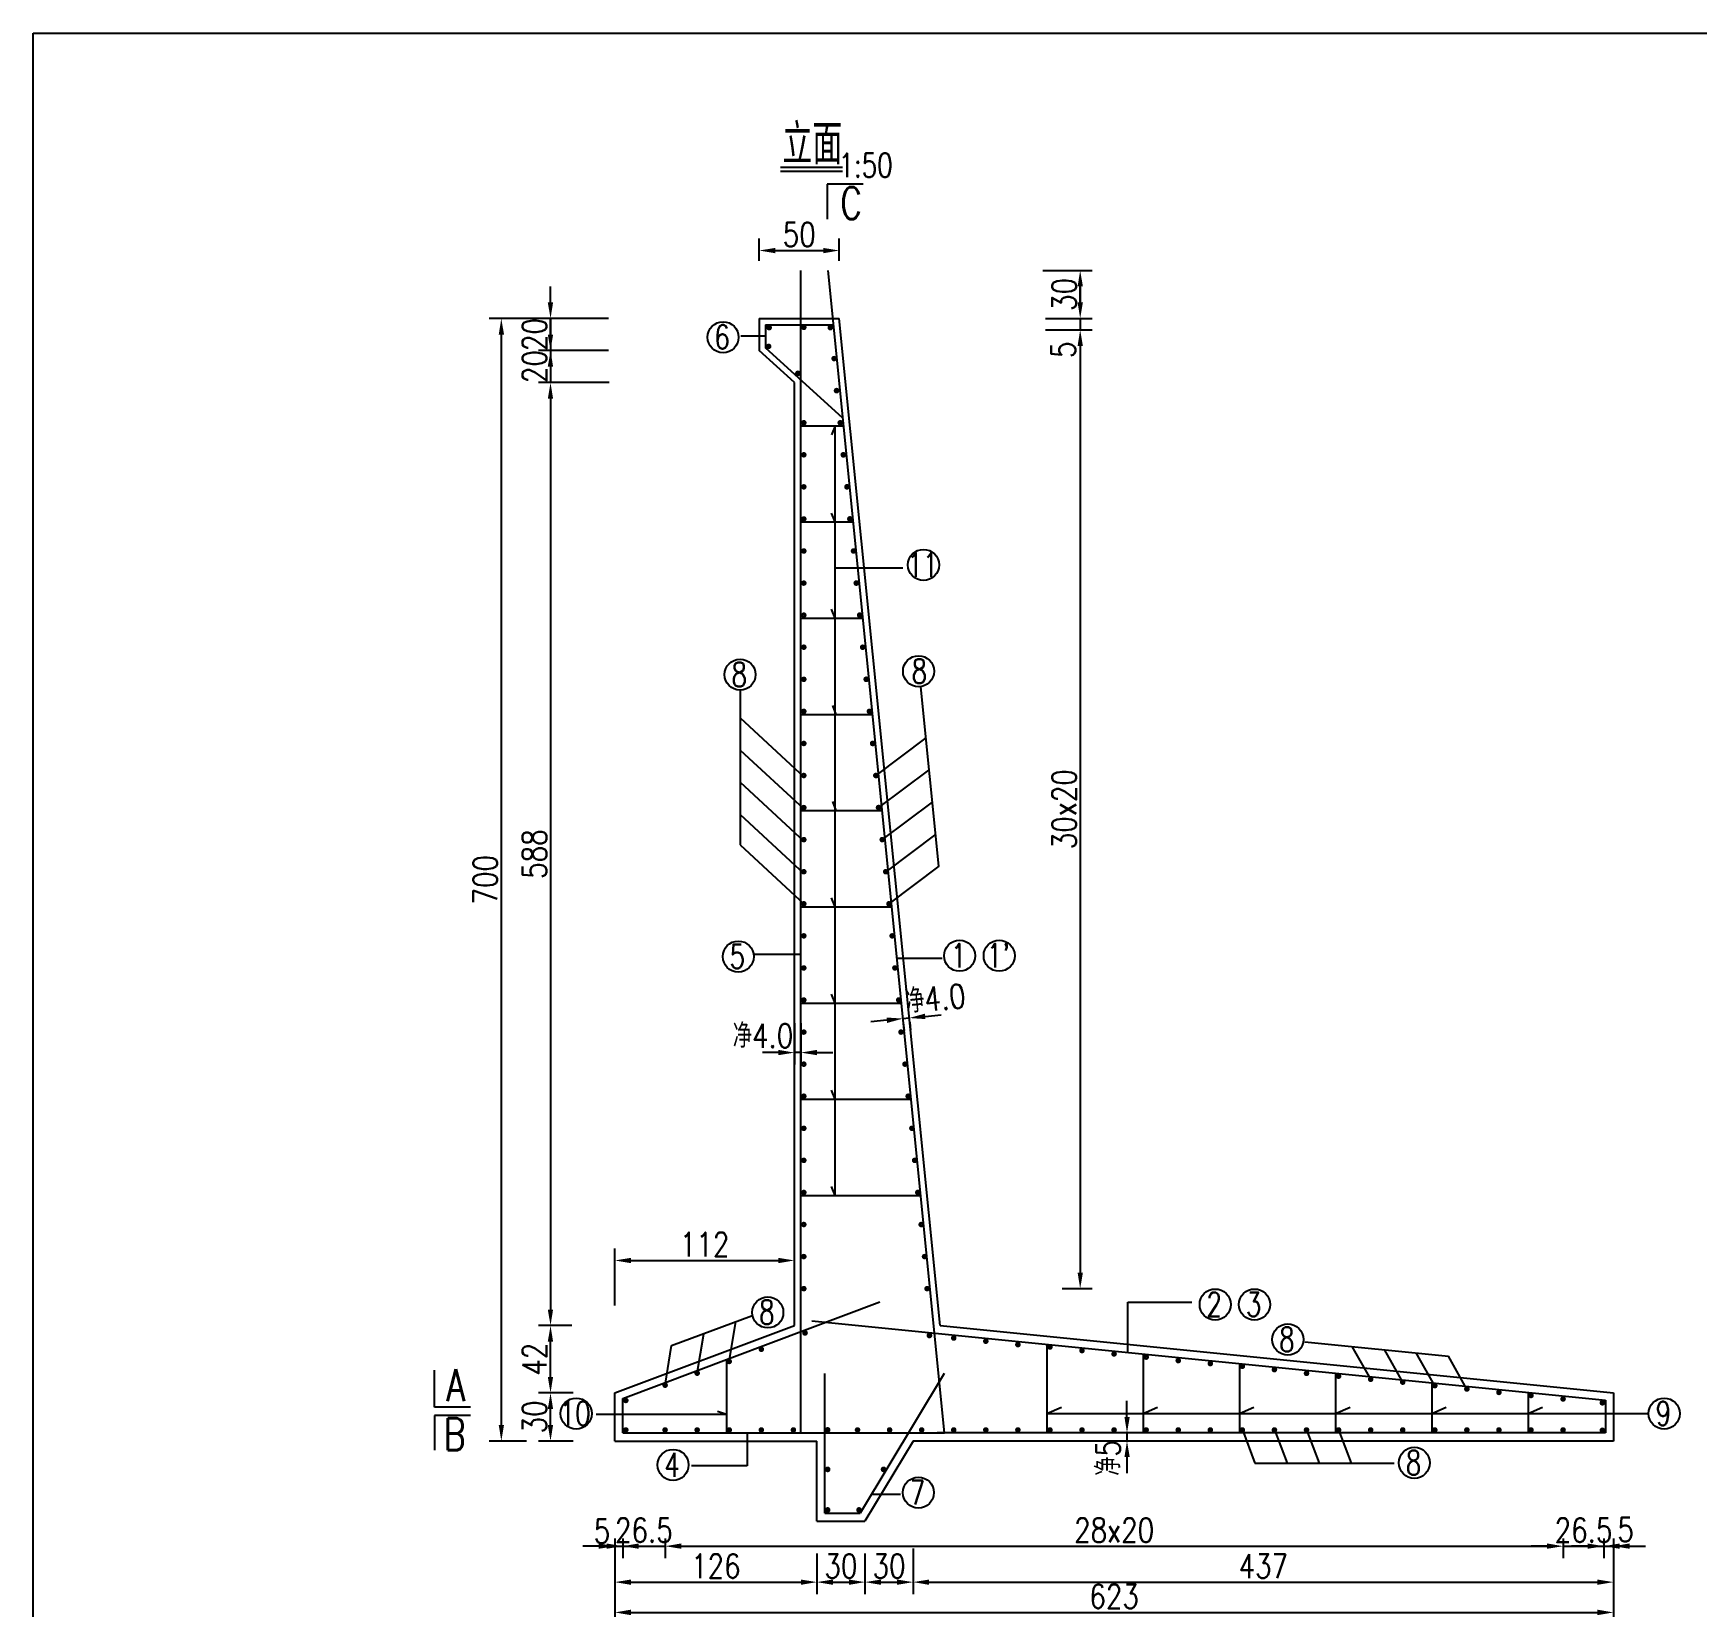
# Model space of a CAD drawing. Header units: millimetres. Extents: x 2923 to 12523, y -1268 to 4624.
# Drawn here: x 2923 to 3961, y 493 to 1475 of the extents above; entities that cross this region are included whole.
import ezdxf
from ezdxf.enums import TextEntityAlignment as Align

# ---------------------------------------------------------------- set-up
doc = ezdxf.new("R2010")
doc.units = ezdxf.units.MM
for name, color, linetype in [('lk', 7, 'Continuous'), ('文字', 7, 'Continuous'), ('标注', 4, 'Continuous'), ('钢筋', 6, 'Continuous')]:
    doc.layers.add(name, color=color, linetype=linetype)
doc.styles.add('XGhz', font='simplex1.shx', dxfattribs={"width": 0.8, "bigfont": 'hztxt.shx'})
doc.styles.add('XGsz', font='simplex1.shx', dxfattribs={"width": 0.8, "bigfont": 'hztxt.shx'})
doc.styles.add('数字', font='simplex1.shx', dxfattribs={"width": 0.8, "bigfont": 'hztxt.shx'})
doc.styles.add('汉字', font='simplex1.shx', dxfattribs={"width": 0.8, "bigfont": 'hztxt.shx'})
doc.dimstyles.new('STANDARD50', dxfattribs={"dimscale": 5, "dimtxt": 3, "dimasz": 2, "dimexe": 1.5, "dimexo": 2.5, "dimgap": 0.5, "dimtad": 1, "dimdec": 0, "dimrnd": 0.1, "dimzin": 0, "dimdsep": 46, "dimtxsty": 'XGsz', "dimcen": 0.09, "dimdle": 1, "dimclrd": 256, "dimclre": 256, "dimclrt": 256, "dimadec": 0, "dimazin": 0, "dimtfac": 1, "dimtdec": 0, "dimtix": 1, "dimtmove": 2, "dimatfit": 3, "dimfxl": 0, "dimtolj": 1, "dimtzin": 0, "dimlwd": -1, "dimlwe": -1, "dimarcsym": 0})

# ---------------------------------------------------------------- blocks, each defined once
blk = doc.blocks.new('*D26')
at = {"layer": 'DEFPOINTS', "color": 0}
for p in [(3285.9, 537.8), (3411.9, 537.8), (3411.9, 508.7)]:
    blk.add_point(p, dxfattribs=at)
at = {"layer": '标注'}
for p, q in [((3285.9, 525.3), (3285.9, 501.2)), ((3411.9, 525.3), (3411.9, 501.2)), ((3295.9, 508.7), (3401.9, 508.7))]:
    blk.add_line(p, q, dxfattribs=at)
for points in [[(3295.9, 510.3), (3295.9, 507), (3285.9, 508.7)], [(3401.9, 510.3), (3401.9, 507), (3411.9, 508.7)]]:
    blk.add_solid(points, dxfattribs=at)
at = {"layer": '标注', "insert": (3348.9, 518.7), "char_height": 15, "attachment_point": 5, "style": 'XGsz'}
blk.add_mtext('\\A1;126', dxfattribs=at)
blk = doc.blocks.new('*D27')
at = {"layer": 'DEFPOINTS', "color": 0}
for p in [(3908.7, 542.1), (3285.9, 529.5), (3908.7, 489.8)]:
    blk.add_point(p, dxfattribs=at)
at = {"layer": '标注'}
for p, q in [((3908.7, 529.6), (3908.7, 482.3)), ((3285.9, 517), (3285.9, 482.3)), ((3295.9, 489.8), (3898.7, 489.8))]:
    blk.add_line(p, q, dxfattribs=at)
for points in [[(3295.9, 491.5), (3295.9, 488.1), (3285.9, 489.8)], [(3898.7, 491.5), (3898.7, 488.1), (3908.7, 489.8)]]:
    blk.add_solid(points, dxfattribs=at)
at = {"layer": '标注', "insert": (3597.3, 499.8), "char_height": 15, "attachment_point": 5, "style": 'XGsz'}
blk.add_mtext('\\A1;623', dxfattribs=at)
blk = doc.blocks.new('*D28')
at = {"layer": 'DEFPOINTS', "color": 0}
for p in [(3397.9, 709.3), (3285.9, 668.7), (3397.9, 668.7)]:
    blk.add_point(p, dxfattribs=at)
at = {"layer": '标注'}
for p, q in [((3285.9, 681.2), (3285.9, 716.8)), ((3397.9, 681.2), (3397.9, 716.8)), ((3295.9, 709.3), (3387.9, 709.3))]:
    blk.add_line(p, q, dxfattribs=at)
for points in [[(3295.9, 710.9), (3295.9, 707.6), (3285.9, 709.3)], [(3387.9, 710.9), (3387.9, 707.6), (3397.9, 709.3)]]:
    blk.add_solid(points, dxfattribs=at)
at = {"layer": '标注', "insert": (3341.9, 719.3), "char_height": 15, "attachment_point": 5, "style": 'XGsz'}
blk.add_mtext('\\A1;112', dxfattribs=at)
blk = doc.blocks.new('*D38')
at = {"layer": 'DEFPOINTS', "color": 0}
for p in [(3294.5, 1296.7), (3215.1, 596.7), (3243.3, 596.7)]:
    blk.add_point(p, dxfattribs=at)
at = {"layer": '标注'}
for p, q in [((3282, 1296.7), (3207.6, 1296.7)), ((3215.1, 1286.7), (3215.1, 606.7)), ((3230.8, 596.7), (3207.6, 596.7))]:
    blk.add_line(p, q, dxfattribs=at)
for points in [[(3213.5, 1286.7), (3216.8, 1286.7), (3215.1, 1296.7)], [(3213.5, 606.7), (3216.8, 606.7), (3215.1, 596.7)]]:
    blk.add_solid(points, dxfattribs=at)
at = {"layer": '标注', "insert": (3205.1, 946.7), "char_height": 15, "attachment_point": 5, "rotation": 90, "style": 'XGsz'}
blk.add_mtext('\\A1;700', dxfattribs=at)
blk = doc.blocks.new('*D39')
at = {"layer": 'DEFPOINTS', "color": 0}
for p in [(3285.5, 1256.7), (3245.8, 668.7), (3271.5, 668.7)]:
    blk.add_point(p, dxfattribs=at)
at = {"layer": '标注'}
for p, q in [((3273, 1256.7), (3238.3, 1256.7)), ((3245.8, 1246.7), (3245.8, 678.7)), ((3259, 668.7), (3238.3, 668.7))]:
    blk.add_line(p, q, dxfattribs=at)
for points in [[(3244.1, 1246.7), (3247.4, 1246.7), (3245.8, 1256.7)], [(3244.1, 678.7), (3247.4, 678.7), (3245.8, 668.7)]]:
    blk.add_solid(points, dxfattribs=at)
at = {"layer": '标注', "insert": (3235.8, 962.7), "char_height": 15, "attachment_point": 5, "rotation": 90, "style": 'XGsz'}
blk.add_mtext('\\A1;588', dxfattribs=at)
blk = doc.blocks.new('*D40')
at = {"layer": 'DEFPOINTS', "color": 0}
for p in [(3245.8, 626.7), (3272.4, 626.7), (3272.4, 596.7)]:
    blk.add_point(p, dxfattribs=at)
at = {"layer": '标注'}
for p, q in [((3259.9, 626.7), (3238.3, 626.7)), ((3245.8, 606.7), (3245.8, 616.7)), ((3259.9, 596.7), (3238.3, 596.7))]:
    blk.add_line(p, q, dxfattribs=at)
for points in [[(3244.1, 616.7), (3247.4, 616.7), (3245.8, 626.7)], [(3244.1, 606.7), (3247.4, 606.7), (3245.8, 596.7)]]:
    blk.add_solid(points, dxfattribs=at)
at = {"layer": '标注', "insert": (3235.8, 611.7), "char_height": 15, "attachment_point": 5, "rotation": 90, "style": 'XGsz'}
blk.add_mtext('\\A1;30', dxfattribs=at)
blk = doc.blocks.new('*D41')
at = {"layer": 'DEFPOINTS', "color": 0}
for p in [(3245.8, 668.7), (3271.5, 668.7), (3272.4, 626.7)]:
    blk.add_point(p, dxfattribs=at)
at = {"layer": '标注'}
for p, q in [((3259, 668.7), (3238.3, 668.7)), ((3245.8, 636.7), (3245.8, 658.7)), ((3259.9, 626.7), (3238.3, 626.7))]:
    blk.add_line(p, q, dxfattribs=at)
for points in [[(3244.1, 658.7), (3247.4, 658.7), (3245.8, 668.7)], [(3244.1, 636.7), (3247.4, 636.7), (3245.8, 626.7)]]:
    blk.add_solid(points, dxfattribs=at)
at = {"layer": '标注', "insert": (3235.8, 647.7), "char_height": 15, "attachment_point": 5, "rotation": 90, "style": 'XGsz'}
blk.add_mtext('\\A1;42', dxfattribs=at)
blk = doc.blocks.new('*D42')
at = {"layer": 'DEFPOINTS', "color": 0}
for p in [(3294.5, 1276.7), (3245.8, 1256.7), (3294.9, 1256.7)]:
    blk.add_point(p, dxfattribs=at)
at = {"layer": '标注'}
for p, q in [((3245.8, 1286.7), (3245.8, 1296.7)), ((3282, 1276.7), (3238.3, 1276.7)), ((3245.8, 1276.7), (3245.8, 1256.7)), ((3282.4, 1256.7), (3238.3, 1256.7)), ((3245.8, 1246.7), (3245.8, 1236.7))]:
    blk.add_line(p, q, dxfattribs=at)
for points in [[(3244.1, 1286.7), (3247.4, 1286.7), (3245.8, 1276.7)], [(3244.1, 1246.7), (3247.4, 1246.7), (3245.8, 1256.7)]]:
    blk.add_solid(points, dxfattribs=at)
at = {"layer": '标注', "insert": (3235.8, 1266.7), "char_height": 15, "attachment_point": 5, "rotation": 90, "style": 'XGsz'}
blk.add_mtext('\\A1;20', dxfattribs=at)
blk = doc.blocks.new('*D43')
at = {"layer": 'DEFPOINTS', "color": 0}
for p in [(3286.2, 1296.7), (3245.8, 1276.7), (3285.9, 1276.7)]:
    blk.add_point(p, dxfattribs=at)
at = {"layer": '标注'}
for p, q in [((3245.8, 1306.7), (3245.8, 1316.7)), ((3273.7, 1296.7), (3238.3, 1296.7)), ((3245.8, 1296.7), (3245.8, 1276.7)), ((3273.4, 1276.7), (3238.3, 1276.7)), ((3245.8, 1266.7), (3245.8, 1256.7))]:
    blk.add_line(p, q, dxfattribs=at)
for points in [[(3244.1, 1306.7), (3247.4, 1306.7), (3245.8, 1296.7)], [(3244.1, 1266.7), (3247.4, 1266.7), (3245.8, 1276.7)]]:
    blk.add_solid(points, dxfattribs=at)
at = {"layer": '标注', "insert": (3235.8, 1286.7), "char_height": 15, "attachment_point": 5, "rotation": 90, "style": 'XGsz'}
blk.add_mtext('\\A1;20', dxfattribs=at)
blk = doc.blocks.new('*D50')
at = {"layer": 'DEFPOINTS', "color": 0}
for p in [(3411.9, 539.1), (3441.9, 539.1), (3441.9, 508.7)]:
    blk.add_point(p, dxfattribs=at)
at = {"layer": '标注'}
for p, q in [((3411.9, 526.6), (3411.9, 501.2)), ((3441.9, 526.6), (3441.9, 501.2)), ((3421.9, 508.7), (3431.9, 508.7))]:
    blk.add_line(p, q, dxfattribs=at)
for points in [[(3421.9, 510.3), (3421.9, 507), (3411.9, 508.7)], [(3431.9, 510.3), (3431.9, 507), (3441.9, 508.7)]]:
    blk.add_solid(points, dxfattribs=at)
at = {"layer": '标注', "insert": (3426.9, 518.7), "char_height": 15, "attachment_point": 5, "style": 'XGsz'}
blk.add_mtext('\\A1;30', dxfattribs=at)
blk = doc.blocks.new('*D51')
at = {"layer": 'DEFPOINTS', "color": 0}
for p in [(3441.9, 539.1), (3471.9, 534.4), (3471.9, 508.7)]:
    blk.add_point(p, dxfattribs=at)
at = {"layer": '标注'}
for p, q in [((3441.9, 526.6), (3441.9, 501.2)), ((3471.9, 521.9), (3471.9, 501.2)), ((3451.9, 508.7), (3461.9, 508.7))]:
    blk.add_line(p, q, dxfattribs=at)
for points in [[(3451.9, 510.3), (3451.9, 507), (3441.9, 508.7)], [(3461.9, 510.3), (3461.9, 507), (3471.9, 508.7)]]:
    blk.add_solid(points, dxfattribs=at)
at = {"layer": '标注', "insert": (3456.9, 518.7), "char_height": 15, "attachment_point": 5, "style": 'XGsz'}
blk.add_mtext('\\A1;30', dxfattribs=at)
blk = doc.blocks.new('*D52')
at = {"layer": 'DEFPOINTS', "color": 0}
for p in [(3471.9, 542.1), (3908.7, 542.1), (3908.7, 508.7)]:
    blk.add_point(p, dxfattribs=at)
at = {"layer": '标注'}
for p, q in [((3471.9, 529.6), (3471.9, 501.2)), ((3908.7, 529.6), (3908.7, 501.2)), ((3481.9, 508.7), (3898.7, 508.7))]:
    blk.add_line(p, q, dxfattribs=at)
for points in [[(3481.9, 510.3), (3481.9, 507), (3471.9, 508.7)], [(3898.7, 510.3), (3898.7, 507), (3908.7, 508.7)]]:
    blk.add_solid(points, dxfattribs=at)
at = {"layer": '标注', "insert": (3690.3, 518.7), "char_height": 15, "attachment_point": 5, "style": 'XGsz'}
blk.add_mtext('\\A1;437', dxfattribs=at)
blk = doc.blocks.new('*D92')
at = {"layer": 'DEFPOINTS', "color": 0}
for p in [(3615.4, 601.7), (3605.3, 596.7), (3615.4, 596.7)]:
    blk.add_point(p, dxfattribs=at)
at = {"layer": '文字'}
for p, q in [((3605.3, 611.7), (3605.3, 621.7)), ((3602.9, 601.7), (3597.8, 601.7)), ((3605.3, 601.7), (3605.3, 596.7)), ((3602.9, 596.7), (3597.8, 596.7)), ((3605.3, 586.7), (3605.3, 576.7))]:
    blk.add_line(p, q, dxfattribs=at)
for points in [[(3603.7, 611.7), (3607, 611.7), (3605.3, 601.7)], [(3603.7, 586.7), (3607, 586.7), (3605.3, 596.7)]]:
    blk.add_solid(points, dxfattribs=at)
at = {"layer": '文字', "insert": (3593.6, 582), "char_height": 15, "attachment_point": 5, "rotation": 90, "style": 'XGhz'}
blk.add_mtext('\\A1; 净5', dxfattribs=at)
blk = doc.blocks.new('*D55')
at = {"layer": 'DEFPOINTS', "color": 0}
for p in [(3425.9, 1339.1), (3375.9, 1320.2), (3425.9, 1320.2)]:
    blk.add_point(p, dxfattribs=at)
at = {"layer": '标注'}
for p, q in [((3375.9, 1332.7), (3375.9, 1346.6)), ((3385.9, 1339.1), (3415.9, 1339.1)), ((3425.9, 1332.7), (3425.9, 1346.6))]:
    blk.add_line(p, q, dxfattribs=at)
for points in [[(3385.9, 1340.7), (3385.9, 1337.4), (3375.9, 1339.1)], [(3415.9, 1340.7), (3415.9, 1337.4), (3425.9, 1339.1)]]:
    blk.add_solid(points, dxfattribs=at)
at = {"layer": '标注', "insert": (3400.9, 1349.1), "char_height": 15, "attachment_point": 5, "style": 'XGsz'}
blk.add_mtext('\\A1;50', dxfattribs=at)
blk = doc.blocks.new('*D237')
at = {"layer": 'DEFPOINTS', "color": 0}
for p in [(3541.9, 1289.6), (3552.3, 691.7), (3576.1, 691.7)]:
    blk.add_point(p, dxfattribs=at)
at = {"layer": '标注'}
for p, q in [((3554.4, 1289.6), (3583.6, 1289.6)), ((3576.1, 1279.6), (3576.1, 701.7)), ((3564.8, 691.7), (3583.6, 691.7))]:
    blk.add_line(p, q, dxfattribs=at)
for points in [[(3574.5, 1279.6), (3577.8, 1279.6), (3576.1, 1289.6)], [(3574.5, 701.7), (3577.8, 701.7), (3576.1, 691.7)]]:
    blk.add_solid(points, dxfattribs=at)
at = {"layer": '标注', "insert": (3566.1, 990.7), "char_height": 15, "attachment_point": 5, "rotation": 90, "style": 'XGsz'}
blk.add_mtext('\\A1;30x20', dxfattribs=at)
blk = doc.blocks.new('*D239')
at = {"layer": 'DEFPOINTS', "color": 0}
for p in [(3541.9, 1296.7), (3541.9, 1289.6), (3576.1, 1289.6)]:
    blk.add_point(p, dxfattribs=at)
at = {"layer": '标注'}
for p, q in [((3576.1, 1306.7), (3576.1, 1316.7)), ((3554.4, 1296.7), (3583.6, 1296.7)), ((3576.1, 1296.7), (3576.1, 1289.6)), ((3554.4, 1289.6), (3583.6, 1289.6)), ((3576.1, 1279.6), (3576.1, 1269.6))]:
    blk.add_line(p, q, dxfattribs=at)
for points in [[(3574.5, 1306.7), (3577.8, 1306.7), (3576.1, 1296.7)], [(3574.5, 1279.6), (3577.8, 1279.6), (3576.1, 1289.6)]]:
    blk.add_solid(points, dxfattribs=at)
at = {"layer": '标注', "insert": (3565.6, 1277.2), "char_height": 15, "attachment_point": 5, "rotation": 90, "style": 'XGsz'}
blk.add_mtext('\\A1;5', dxfattribs=at)
blk = doc.blocks.new('*D238')
at = {"layer": 'DEFPOINTS', "color": 0}
for p in [(3540.4, 1326.7), (3541.9, 1296.7), (3576.1, 1296.7)]:
    blk.add_point(p, dxfattribs=at)
at = {"layer": '标注'}
for p, q in [((3552.9, 1326.7), (3583.6, 1326.7)), ((3576.1, 1316.7), (3576.1, 1306.7)), ((3554.4, 1296.7), (3583.6, 1296.7))]:
    blk.add_line(p, q, dxfattribs=at)
for points in [[(3574.5, 1316.7), (3577.8, 1316.7), (3576.1, 1326.7)], [(3574.5, 1306.7), (3577.8, 1306.7), (3576.1, 1296.7)]]:
    blk.add_solid(points, dxfattribs=at)
at = {"layer": '标注', "insert": (3566.1, 1311.7), "char_height": 15, "attachment_point": 5, "rotation": 90, "style": 'XGsz'}
blk.add_mtext('\\A1;30', dxfattribs=at)
blk = doc.blocks.new('*D244')
at = {"layer": 'DEFPOINTS', "color": 0}
for p in [(3902.6, 548.3), (3908.7, 548.3), (3908.7, 531.1)]:
    blk.add_point(p, dxfattribs=at)
at = {"layer": '标注'}
for p, q in [((3892.6, 531.1), (3882.6, 531.1)), ((3902.6, 535.8), (3902.6, 523.6)), ((3902.6, 531.1), (3908.7, 531.1)), ((3908.7, 535.8), (3908.7, 523.6)), ((3918.7, 531.1), (3928.7, 531.1))]:
    blk.add_line(p, q, dxfattribs=at)
for points in [[(3892.6, 532.8), (3892.6, 529.5), (3902.6, 531.1)], [(3918.7, 532.8), (3918.7, 529.5), (3908.7, 531.1)]]:
    blk.add_solid(points, dxfattribs=at)
at = {"layer": '标注', "insert": (3916.3, 541.5), "char_height": 15, "attachment_point": 5, "style": 'XGsz'}
blk.add_mtext('\\A1;5', dxfattribs=at)
blk = doc.blocks.new('*D240')
at = {"layer": 'DEFPOINTS', "color": 0}
for p in [(3317.3, 548.3), (3877.3, 548.3), (3877.3, 531.1)]:
    blk.add_point(p, dxfattribs=at)
at = {"layer": '标注'}
for p, q in [((3317.3, 535.8), (3317.3, 523.6)), ((3327.3, 531.1), (3867.3, 531.1)), ((3877.3, 535.8), (3877.3, 523.6))]:
    blk.add_line(p, q, dxfattribs=at)
for points in [[(3327.3, 532.8), (3327.3, 529.5), (3317.3, 531.1)], [(3867.3, 532.8), (3867.3, 529.5), (3877.3, 531.1)]]:
    blk.add_solid(points, dxfattribs=at)
at = {"layer": '标注', "insert": (3597.3, 541.1), "char_height": 15, "attachment_point": 5, "style": 'XGsz'}
blk.add_mtext('\\A1;28x20', dxfattribs=at)
blk = doc.blocks.new('*D241')
at = {"layer": 'DEFPOINTS', "color": 0}
for p in [(3877.3, 548.3), (3902.6, 548.3), (3902.6, 531.1)]:
    blk.add_point(p, dxfattribs=at)
at = {"layer": '标注'}
for p, q in [((3867.3, 531.1), (3857.3, 531.1)), ((3877.3, 535.8), (3877.3, 523.6)), ((3877.3, 531.1), (3902.6, 531.1)), ((3902.6, 535.8), (3902.6, 523.6)), ((3912.6, 531.1), (3922.6, 531.1))]:
    blk.add_line(p, q, dxfattribs=at)
for points in [[(3867.3, 532.8), (3867.3, 529.5), (3877.3, 531.1)], [(3912.6, 532.8), (3912.6, 529.5), (3902.6, 531.1)]]:
    blk.add_solid(points, dxfattribs=at)
at = {"layer": '标注', "insert": (3890, 541.1), "char_height": 15, "attachment_point": 5, "style": 'XGsz'}
blk.add_mtext('\\A1;26.5', dxfattribs=at)
blk = doc.blocks.new('*D242')
at = {"layer": 'DEFPOINTS', "color": 0}
for p in [(3290.8, 548.3), (3317.3, 548.3), (3317.3, 531.1)]:
    blk.add_point(p, dxfattribs=at)
at = {"layer": '标注'}
for p, q in [((3280.8, 531.1), (3270.8, 531.1)), ((3290.8, 535.8), (3290.8, 523.6)), ((3290.8, 531.1), (3317.3, 531.1)), ((3317.3, 535.8), (3317.3, 523.6)), ((3327.3, 531.1), (3337.3, 531.1))]:
    blk.add_line(p, q, dxfattribs=at)
for points in [[(3280.8, 532.8), (3280.8, 529.5), (3290.8, 531.1)], [(3327.3, 532.8), (3327.3, 529.5), (3317.3, 531.1)]]:
    blk.add_solid(points, dxfattribs=at)
at = {"layer": '标注', "insert": (3304, 541.1), "char_height": 15, "attachment_point": 5, "style": 'XGsz'}
blk.add_mtext('\\A1;26.5', dxfattribs=at)
blk = doc.blocks.new('*D243')
at = {"layer": 'DEFPOINTS', "color": 0}
for p in [(3285.9, 548.3), (3290.8, 548.3), (3290.8, 531.1)]:
    blk.add_point(p, dxfattribs=at)
at = {"layer": '标注'}
for p, q in [((3275.9, 531.1), (3265.9, 531.1)), ((3285.9, 535.8), (3285.9, 523.6)), ((3285.9, 531.1), (3290.8, 531.1)), ((3290.8, 535.8), (3290.8, 523.6)), ((3300.8, 531.1), (3310.8, 531.1))]:
    blk.add_line(p, q, dxfattribs=at)
for points in [[(3275.9, 532.8), (3275.9, 529.5), (3285.9, 531.1)], [(3300.8, 532.8), (3300.8, 529.5), (3290.8, 531.1)]]:
    blk.add_solid(points, dxfattribs=at)
at = {"layer": '标注', "insert": (3277.9, 540.5), "char_height": 15, "attachment_point": 5, "style": 'XGsz'}
blk.add_mtext('\\A1;5', dxfattribs=at)
blk = doc.blocks.new('*D297')
at = {"layer": 'DEFPOINTS', "color": 0}
for p in [(3464.5, 869.8), (3468.5, 870.2), (3469.5, 860.5)]:
    blk.add_point(p, dxfattribs=at)
at = {"layer": '标注'}
for p, q in [((3479.4, 861.5), (3489.4, 862.5)), ((3455.6, 859.1), (3445.6, 858.1)), ((3465.5, 860.1), (3469.5, 860.5)), ((3465.8, 857.4), (3466.3, 852.6)), ((3469.8, 857.8), (3470.2, 853))]:
    blk.add_line(p, q, dxfattribs=at)
for points in [[(3479.3, 863.2), (3479.6, 859.8), (3469.5, 860.5)], [(3455.4, 860.8), (3455.7, 857.4), (3465.5, 860.1)]]:
    blk.add_solid(points, dxfattribs=at)
at = {"layer": '标注', "insert": (3485.8, 872.6), "char_height": 15, "attachment_point": 5, "rotation": 5.7106, "style": '汉字'}
blk.add_mtext('\\A1;净4.0', dxfattribs=at)
blk = doc.blocks.new('*D298')
at = {"layer": 'DEFPOINTS', "color": 0}
for p in [(3397.9, 869.8), (3401.9, 869.8), (3397.9, 838.9)]:
    blk.add_point(p, dxfattribs=at)
at = {"layer": '标注'}
for p, q in [((3397.9, 857.3), (3397.9, 831.4)), ((3401.9, 857.3), (3401.9, 831.4)), ((3387.9, 838.9), (3377.9, 838.9)), ((3401.9, 838.9), (3397.9, 838.9)), ((3411.9, 838.9), (3421.9, 838.9))]:
    blk.add_line(p, q, dxfattribs=at)
for points in [[(3387.9, 840.6), (3387.9, 837.3), (3397.9, 838.9)], [(3411.9, 840.6), (3411.9, 837.3), (3401.9, 838.9)]]:
    blk.add_solid(points, dxfattribs=at)
at = {"layer": '标注', "insert": (3378.3, 849.4), "char_height": 15, "attachment_point": 5, "style": '汉字'}
blk.add_mtext('\\A1;净4.0', dxfattribs=at)

msp = doc.modelspace()

# ---------------------------------------------------------------- linework, layer by layer
at = {"layer": 'DEFPOINTS'}
msp.add_lwpolyline([(2923.2, 1474.6), (5023.2, 1474.6), (5023.2, -10.4), (2923.2, -10.4), (2923.2, 1474.6)], dxfattribs=at)
at = {"layer": 'lk'}
for p, q in [((3375.9, 1296.7), (3425.9, 1296.7)), ((3375.9, 1296.7), (3375.9, 1276.7)), ((3488.7, 668.7), (3425.9, 1296.7)), ((3397.9, 1256.7), (3375.9, 1276.7)), ((3397.9, 668.7), (3397.9, 1256.7)), ((3285.9, 626.7), (3397.9, 668.7)), ((3488.7, 668.7), (3908.7, 626.7)), ((3285.9, 596.7), (3285.9, 626.7)), ((3908.7, 626.7), (3908.7, 596.7)), ((3285.9, 596.7), (3411.9, 596.7)), ((3411.9, 546.7), (3411.9, 596.7)), ((3471.9, 596.7), (3441.9, 546.7)), ((3908.7, 596.7), (3471.9, 596.7)), ((3411.9, 546.7), (3441.9, 546.7))]:
    msp.add_line(p, q, dxfattribs=at)
at = {"layer": '文字'}
for p, q in [((3368.4, 601.7), (3368.4, 581.2)), ((3368.4, 581.2), (3333.7, 581.2))]:
    msp.add_line(p, q, dxfattribs=at)
at = {"layer": '标注'}
for p, q in [((3389.2, 1388.6), (3427.9, 1388.6)), ((3418.3, 1380.4), (3418.3, 1358.7)), ((3440.7, 1380.4), (3418.3, 1380.4)), ((3379.9, 1285.6), (3364.4, 1285.6)), ((3423.4, 1229.8), (3421.1, 1224.2)), ((3423.4, 749.8), (3423.4, 1229.8)), ((3423.4, 1169.8), (3421.1, 1175.4)), ((3423.4, 1141.2), (3465.5, 1141.2)), ((3423.4, 1109.8), (3421.1, 1115.4)), ((3364, 1064.9), (3364, 968.4)), ((3488, 955.1), (3476.8, 1067.1)), ((3424, 1049.8), (3421.8, 1055.4)), ((3364, 1047.6), (3403.7, 1010.9)), ((3364, 1027.5), (3403.7, 990.9)), ((3479.8, 1035.1), (3448.7, 1011.7)), ((3364, 1007.5), (3403.7, 970.8)), ((3481.5, 1015.1), (3450.4, 991.7)), ((3364, 987.4), (3403.7, 950.7)), ((3424, 989.8), (3421.8, 995.4)), ((3483.8, 995.1), (3452.6, 971.7)), ((3364, 968.4), (3403.7, 931.7)), ((3486, 975.1), (3454.8, 951.7)), ((3488, 955.1), (3456.8, 931.7)), ((3423.4, 929.8), (3421.1, 935.4)), ((3401.9, 900.1), (3372.5, 900.1)), ((3461.7, 897.8), (3490.1, 897.8)), ((3423.4, 869.8), (3421.1, 875.4)), ((3423.4, 809.8), (3421.1, 815.4)), ((3423.4, 749.8), (3421.1, 755.4)), ((3321.3, 656.3), (3371.2, 674.7)), ((3605.9, 683.3), (3645.7, 683.3)), ((3605.9, 652), (3605.9, 683.3)), ((3357.3, 646.3), (3361.3, 671)), ((3317.3, 631.5), (3321.3, 656.3)), ((3337.3, 639), (3341.3, 663.6)), ((3716.1, 658.6), (3805.7, 649.7)), ((3757.3, 635.2), (3745.7, 655.7)), ((3777.3, 633.4), (3765.9, 653.7)), ((3797.3, 631.2), (3785.7, 651.7)), ((3817.3, 629.1), (3805.7, 649.7)), ((3173.4, 617.8), (3173.4, 640.8)), ((3195.9, 617.8), (3173.4, 617.8)), ((3173.4, 612.7), (3173.4, 591)), ((3195.9, 612.7), (3173.4, 612.7)), ((3355.5, 613.2), (3274.3, 613.2)), ((3355.5, 613.2), (3349.9, 615.2)), ((3555.4, 613.9), (3564.4, 617.9)), ((3555.4, 613.9), (3930.5, 613.9)), ((3615.4, 613.9), (3624.4, 617.9)), ((3675.4, 613.9), (3684.4, 617.9)), ((3735.4, 613.9), (3744.4, 617.9)), ((3795.4, 613.9), (3804.4, 617.9)), ((3855.4, 613.9), (3864.4, 617.9)), ((3677.3, 603.6), (3685.1, 582.9)), ((3697.3, 603.6), (3705.1, 582.9)), ((3717.3, 603.6), (3725.1, 582.9)), ((3737.3, 603.6), (3745.1, 582.9)), ((3685.1, 582.9), (3771.9, 582.9)), ((3446, 563.5), (3464, 563.5))]:
    msp.add_line(p, q, dxfattribs=at)
for centre in [(3353.4, 1285), (3478.4, 1143), (3364, 1074.6), (3475.3, 1076.7), (3362.9, 898.8), (3500.9, 899.3), (3525.6, 899.3), (3381.3, 676.9), (3660.3, 681.8), (3684.8, 681.8), (3705.6, 660), (3261.8, 613.8), (3940.3, 613.8), (3322.2, 581.8), (3784.5, 583.1), (3475.2, 564.5)]:
    msp.add_circle(centre, 9.68, dxfattribs=at)
at = {"layer": '钢筋'}
for p, q in [((3389.2, 1391.1), (3427.9, 1391.1)), ((3401.9, 601.7), (3401.9, 1326.7)), ((3491.4, 601.7), (3418.9, 1326.7)), ((3379.9, 1292.7), (3379.9, 1278.5)), ((3379.9, 1292.7), (3422.3, 1292.7)), ((3428.1, 1234.6), (3379.9, 1278.5)), ((3401.9, 1229.8), (3428.5, 1229.8)), ((3401.9, 1169.8), (3434.5, 1169.8)), ((3401.9, 1109.8), (3440.5, 1109.8)), ((3401.9, 1049.8), (3446.5, 1049.8)), ((3401.9, 989.8), (3452.5, 989.8)), ((3401.9, 929.8), (3458.5, 929.8)), ((3401.9, 869.8), (3464.5, 869.8)), ((3401.9, 809.8), (3470.5, 809.8)), ((3401.9, 749.8), (3476.5, 749.8)), ((3290.9, 623.3), (3451.1, 683.4)), ((3408.7, 671.7), (3903.7, 622.2)), ((3555.4, 657), (3555.4, 601.7)), ((3355.5, 647.5), (3355.5, 601.7)), ((3615.4, 651), (3615.4, 601.7)), ((3675.4, 645), (3675.4, 601.7)), ((3416.9, 551.7), (3416.9, 638.7)), ((3491.2, 638.7), (3439, 551.7)), ((3735.4, 639), (3735.4, 601.7)), ((3795.4, 633), (3795.4, 601.7)), ((3290.9, 601.7), (3290.9, 623.3)), ((3855.4, 627), (3855.4, 601.7)), ((3903.7, 622.2), (3903.7, 601.7)), ((3290.9, 601.7), (3491.5, 601.7)), ((3903.7, 601.7), (3487, 601.7)), ((3416.9, 551.7), (3439, 551.7))]:
    msp.add_line(p, q, dxfattribs=at)
at = {"layer": '钢筋', "const_width": 1.75}
for points in [[(3383, 1291, -1), (3381.3, 1291, -1)], [(3404.6, 1291.2, -1), (3402.9, 1291.2, -1)], [(3421.2, 1291, -1), (3419.4, 1291, -1)], [(3382.7, 1279.3, -1), (3381, 1279.3, -1)], [(3423.5, 1271.7, -1), (3421.8, 1271.7, -1)], [(3401, 1262.5, -1), (3399.2, 1262.5, -1)], [(3425.1, 1251.7, -1), (3423.3, 1251.7, -1)], [(3404.6, 1231.7, -1), (3402.9, 1231.7, -1)], [(3427.3, 1231.7, -1), (3425.6, 1231.7, -1)], [(3404.6, 1211.7, -1), (3402.9, 1211.7, -1)], [(3429.3, 1211.7, -1), (3427.5, 1211.7, -1)], [(3404.6, 1191.7, -1), (3402.9, 1191.7, -1)], [(3431.6, 1191.7, -1), (3429.8, 1191.7, -1)], [(3404.6, 1171.7, -1), (3402.9, 1171.7, -1)], [(3433.4, 1171.7, -1), (3431.6, 1171.7, -1)], [(3404.6, 1151.7, -1), (3402.9, 1151.7, -1)], [(3435.6, 1151.7, -1), (3433.9, 1151.7, -1)], [(3404.6, 1131.7, -1), (3402.9, 1131.7, -1)], [(3437.4, 1131.7, -1), (3435.6, 1131.7, -1)], [(3404.6, 1111.7, -1), (3402.9, 1111.7, -1)], [(3439.5, 1111.7, -1), (3437.7, 1111.7, -1)], [(3404.6, 1091.7, -1), (3402.9, 1091.7, -1)], [(3441.3, 1091.7, -1), (3439.6, 1091.7, -1)], [(3404.6, 1071.7, -1), (3402.9, 1071.7, -1)], [(3443.6, 1071.7, -1), (3441.8, 1071.7, -1)], [(3404.6, 1051.7, -1), (3402.9, 1051.7, -1)], [(3445.6, 1051.7, -1), (3443.8, 1051.7, -1)], [(3404.6, 1031.7, -1), (3402.9, 1031.7, -1)], [(3447.6, 1031.7, -1), (3445.8, 1031.7, -1)], [(3404.6, 1011.7, -1), (3402.9, 1011.7, -1)], [(3449.6, 1011.7, -1), (3447.8, 1011.7, -1)], [(3404.6, 991.7, -1), (3402.9, 991.7, -1)], [(3451.3, 991.7, -1), (3449.5, 991.7, -1)], [(3404.6, 971.7, -1), (3402.9, 971.7, -1)], [(3453.5, 971.7, -1), (3451.8, 971.7, -1)], [(3404.6, 951.7, -1), (3402.9, 951.7, -1)], [(3455.7, 951.7, -1), (3454, 951.7, -1)], [(3404.6, 931.7, -1), (3402.9, 931.7, -1)], [(3457.7, 931.7, -1), (3456, 931.7, -1)], [(3404.6, 911.7, -1), (3402.9, 911.7, -1)], [(3459.7, 911.7, -1), (3458, 911.7, -1)], [(3404.6, 891.7, -1), (3402.9, 891.7, -1)], [(3461.4, 891.7, -1), (3459.7, 891.7, -1)], [(3404.6, 871.7, -1), (3402.9, 871.7, -1)], [(3463.9, 871.7, -1), (3462.1, 871.7, -1)], [(3404.6, 851.7, -1), (3402.9, 851.7, -1)], [(3465.2, 851.7, -1), (3463.5, 851.7, -1)], [(3404.6, 831.7, -1), (3402.9, 831.7, -1)], [(3467.7, 831.7, -1), (3466, 831.7, -1)], [(3404.6, 811.7, -1), (3402.9, 811.7, -1)], [(3469.7, 811.7, -1), (3468, 811.7, -1)], [(3404.6, 791.7, -1), (3402.9, 791.7, -1)], [(3472, 791.7, -1), (3470.3, 791.7, -1)], [(3404.6, 771.7, -1), (3402.9, 771.7, -1)], [(3473.7, 771.7, -1), (3472, 771.7, -1)], [(3404.6, 751.7, -1), (3402.9, 751.7, -1)], [(3475.8, 751.7, -1), (3474, 751.7, -1)], [(3404.6, 731.7, -1), (3402.9, 731.7, -1)], [(3477.8, 731.7, -1), (3476.1, 731.7, -1)], [(3404.6, 711.7, -1), (3402.9, 711.7, -1)], [(3479.9, 711.7, -1), (3478.2, 711.7, -1)], [(3404.6, 691.7, -1), (3402.9, 691.7, -1)], [(3481.5, 691.7, -1), (3479.8, 691.7, -1)], [(3405.4, 664.1, -1), (3403.6, 664.1, -1)], [(3483, 662.5, -1), (3481.2, 662.5, -1)], [(3378.1, 653.9, -1), (3376.4, 653.9, -1)], [(3498.1, 660.9, -1), (3496.4, 660.9, -1)], [(3518.1, 658.9, -1), (3516.4, 658.9, -1)], [(3538.1, 656.8, -1), (3536.4, 656.8, -1)], [(3558.1, 655.3, -1), (3556.4, 655.3, -1)], [(3578.1, 653.1, -1), (3576.4, 653.1, -1)], [(3358.1, 646.3, -1), (3356.4, 646.3, -1)], [(3596.4, 651, 1), (3598.1, 651, 1)], [(3616.4, 649, 1), (3618.1, 649, 1)], [(3636.4, 646.8, 1), (3638.1, 646.8, 1)], [(3656.4, 645, 1), (3658.1, 645, 1)], [(3676.4, 643.3, 1), (3678.1, 643.3, 1)], [(3318.1, 631.5, -1), (3316.4, 631.5, -1)], [(3338.1, 639, -1), (3336.4, 639, -1)], [(3696.4, 641.2, 1), (3698.1, 641.2, 1)], [(3716.4, 638.9, 1), (3718.1, 638.9, 1)], [(3736.4, 637.1, 1), (3738.1, 637.1, 1)], [(3756.4, 635.2, 1), (3758.1, 635.2, 1)], [(3776.4, 633.4, 1), (3778.1, 633.4, 1)], [(3796.4, 631.2, 1), (3798.1, 631.2, 1)], [(3293.6, 622, -1), (3291.9, 622, -1)], [(3816.4, 629.1, 1), (3818.1, 629.1, 1)], [(3836.4, 627, 1), (3838.1, 627, 1)], [(3856.4, 625.1, 1), (3858.1, 625.1, 1)], [(3876.4, 622.9, 1), (3878.1, 622.9, 1)], [(3900.9, 620.5, 1), (3902.6, 620.5, 1)], [(3293.6, 603.6, -1), (3291.9, 603.6, -1)], [(3318.1, 603.6, -1), (3316.4, 603.6, -1)], [(3338.1, 603.6, -1), (3336.4, 603.6, -1)], [(3358.1, 603.6, -1), (3356.4, 603.6, -1)], [(3378.1, 603.6, -1), (3376.4, 603.6, -1)], [(3398.1, 603.6, -1), (3396.4, 603.6, -1)], [(3419.5, 603.6, -1), (3417.7, 603.6, -1)], [(3438.1, 603.6, -1), (3436.4, 603.6, -1)], [(3458.1, 603.6, -1), (3456.4, 603.6, -1)], [(3478.1, 603.6, -1), (3476.4, 603.6, -1)], [(3498.1, 603.6, -1), (3496.4, 603.6, -1)], [(3518.1, 603.6, -1), (3516.4, 603.6, -1)], [(3538.1, 603.6, -1), (3536.4, 603.6, -1)], [(3558.1, 603.6, -1), (3556.4, 603.6, -1)], [(3578.1, 603.6, -1), (3576.4, 603.6, -1)], [(3596.4, 603.6, 1), (3598.1, 603.6, 1)], [(3616.4, 603.6, 1), (3618.1, 603.6, 1)], [(3636.4, 603.6, 1), (3638.1, 603.6, 1)], [(3656.4, 603.6, 1), (3658.1, 603.6, 1)], [(3676.4, 603.6, 1), (3678.1, 603.6, 1)], [(3696.4, 603.6, 1), (3698.1, 603.6, 1)], [(3716.4, 603.6, 1), (3718.1, 603.6, 1)], [(3736.4, 603.6, 1), (3738.1, 603.6, 1)], [(3756.4, 603.6, 1), (3758.1, 603.6, 1)], [(3776.4, 603.6, 1), (3778.1, 603.6, 1)], [(3796.4, 603.6, 1), (3798.1, 603.6, 1)], [(3816.4, 603.6, 1), (3818.1, 603.6, 1)], [(3836.4, 603.6, 1), (3838.1, 603.6, 1)], [(3856.4, 603.6, 1), (3858.1, 603.6, 1)], [(3876.4, 603.6, 1), (3878.1, 603.6, 1)], [(3900.9, 603.4, 1), (3902.6, 603.4, 1)], [(3419.5, 579, -1), (3417.7, 579, -1)], [(3454.4, 579, -1), (3452.6, 579, -1)], [(3419.5, 553.7, -1), (3417.7, 553.7, -1)], [(3439.1, 553.7, -1), (3437.3, 553.7, -1)]]:
    msp.add_lwpolyline(points, format="xyb", close=True, dxfattribs=at)

# ---------------------------------------------------------------- texts
at = {"layer": '文字', "width": 0.75}
for s, height, style, p in [('立面', 25, 'XGhz', (3409.1, 1406.8)), ('1:50', 15, '数字', (3442.3, 1392.3)), ('C', 20, 'XGhz', (3433.3, 1368.7)), ('6', 15, '数字', (3352.8, 1285.2)), ('11', 15, '数字', (3477.9, 1143.1)), ('8', 15, '数字', (3363.5, 1074.7)), ('8', 15, '数字', (3475.8, 1076.8)), ('5', 15, '数字', (3362.3, 898.9)), ('1', 15, '数字', (3500.3, 899.4)), ("1'", 15, '数字', (3525.1, 899.4)), ('2', 15, '数字', (3659.7, 681.9)), ('3', 15, '数字', (3684.3, 681.9)), ('8', 15, '数字', (3380.7, 677.1)), ('8', 15, '数字', (3705, 660.1)), ('A', 20, 'XGhz', (3186.7, 631.5)), ('10', 15, '数字', (3261.2, 613.9)), ('9', 15, '数字', (3939.8, 613.9)), ('B', 20, 'XGhz', (3186, 600.9)), ('4', 15, '数字', (3321.6, 581.9)), ('8', 15, '数字', (3784, 583.2)), ('7', 15, '数字', (3474.6, 564.6))]:
    msp.add_text(s, height=height, dxfattribs=dict(at, style=style)).set_placement(p, align=Align.MIDDLE)

# ---------------------------------------------------------------- dimensions: what is measured, and where the dimension line sits
at = {"layer": '文字'}
dim = msp.add_linear_dim(base=(3605.3, 596.7), p1=(3615.4, 601.7), p2=(3615.4, 596.7), angle=90, text=' 净5', dimstyle='STANDARD50', override={"dimtxsty": 'XGhz'}, dxfattribs=at)
dim.commit()
dim.dimension.update_dxf_attribs({"geometry": '*D92', "text_midpoint": (3593.6, 582), "dimtype": 160})
at = {"layer": '标注'}
for base, p1, p2, picture, middle in [((3425.9, 1339.1), (3375.9, 1320.2), (3425.9, 1320.2), '*D55', (3400.9, 1349.1)), ((3397.9, 709.3), (3285.9, 668.7), (3397.9, 668.7), '*D28', (3341.9, 719.3)), ((3908.7, 489.8), (3285.9, 529.5), (3908.7, 542.1), '*D27', (3597.3, 499.8)), ((3908.7, 508.7), (3471.9, 542.1), (3908.7, 542.1), '*D52', (3690.3, 518.7)), ((3411.9, 508.7), (3285.9, 537.8), (3411.9, 537.8), '*D26', (3348.9, 518.7)), ((3441.9, 508.7), (3411.9, 539.1), (3441.9, 539.1), '*D50', (3426.9, 518.7)), ((3471.9, 508.7), (3441.9, 539.1), (3471.9, 534.4), '*D51', (3456.9, 518.7))]:
    dim = msp.add_linear_dim(base=base, p1=p1, p2=p2, dimstyle='STANDARD50', dxfattribs=at)
    dim.commit()
    dim.dimension.update_dxf_attribs({"geometry": picture, "text_midpoint": middle})
at = {"layer": '标注', "color": 8}
dim = msp.add_linear_dim(base=(3576.1, 1296.7), p1=(3540.4, 1326.7), p2=(3541.9, 1296.7), angle=90, dimstyle='STANDARD50', dxfattribs=at)
dim.commit()
dim.dimension.update_dxf_attribs({"geometry": '*D238', "text_midpoint": (3566.1, 1311.7)})
at = {"layer": '标注'}
for base, p1, p2, picture, middle in [((3245.8, 1276.7), (3286.2, 1296.7), (3285.9, 1276.7), '*D43', (3235.8, 1286.7)), ((3215.1, 596.7), (3294.5, 1296.7), (3243.3, 596.7), '*D38', (3205.1, 946.7)), ((3245.8, 1256.7), (3294.5, 1276.7), (3294.9, 1256.7), '*D42', (3235.8, 1266.7)), ((3245.8, 668.7), (3285.5, 1256.7), (3271.5, 668.7), '*D39', (3235.8, 962.7)), ((3245.8, 668.7), (3272.4, 626.7), (3271.5, 668.7), '*D41', (3235.8, 647.7)), ((3245.8, 626.7), (3272.4, 596.7), (3272.4, 626.7), '*D40', (3235.8, 611.7))]:
    dim = msp.add_linear_dim(base=base, p1=p1, p2=p2, angle=90, dimstyle='STANDARD50', dxfattribs=at)
    dim.commit()
    dim.dimension.update_dxf_attribs({"geometry": picture, "text_midpoint": middle})
at = {"layer": '标注', "color": 8}
dim = msp.add_linear_dim(base=(3576.1, 1289.6), p1=(3541.9, 1296.7), p2=(3541.9, 1289.6), angle=90, text='5', dimstyle='STANDARD50', dxfattribs=at)
dim.commit()
dim.dimension.update_dxf_attribs({"geometry": '*D239', "text_midpoint": (3565.6, 1277.2), "dimtype": 160})
dim = msp.add_linear_dim(base=(3576.1, 691.7), p1=(3541.9, 1289.6), p2=(3552.3, 691.7), angle=90, text='30x20', dimstyle='STANDARD50', dxfattribs=at)
dim.commit()
dim.dimension.update_dxf_attribs({"geometry": '*D237', "text_midpoint": (3566.1, 990.7)})
at = {"layer": '标注'}
dim = msp.add_linear_dim(base=(3469.5, 860.5), p1=(3464.5, 869.8), p2=(3468.5, 870.2), angle=5.7106, text='净4.0', dimstyle='STANDARD50', override={"dimtxsty": '汉字'}, dxfattribs=at)
dim.commit()
dim.dimension.update_dxf_attribs({"geometry": '*D297', "text_midpoint": (3485.8, 872.6), "dimtype": 161})
dim = msp.add_linear_dim(base=(3397.9, 838.9), p1=(3401.9, 869.8), p2=(3397.9, 869.8), text='净4.0', dimstyle='STANDARD50', override={"dimtxsty": '汉字'}, dxfattribs=at)
dim.commit()
dim.dimension.update_dxf_attribs({"geometry": '*D298', "text_midpoint": (3378.3, 849.4), "dimtype": 160})
dim = msp.add_linear_dim(base=(3290.8, 531.1), p1=(3285.9, 548.3), p2=(3290.8, 548.3), dimstyle='STANDARD50', dxfattribs=at)
dim.commit()
dim.dimension.update_dxf_attribs({"geometry": '*D243', "text_midpoint": (3277.9, 540.5), "dimtype": 160})
for base, p1, p2, text, picture, middle in [((3317.3, 531.1), (3290.8, 548.3), (3317.3, 548.3), '26.5', '*D242', (3304, 541.1)), ((3877.3, 531.1), (3317.3, 548.3), (3877.3, 548.3), '28x20', '*D240', (3597.3, 541.1)), ((3902.6, 531.1), (3877.3, 548.3), (3902.6, 548.3), '26.5', '*D241', (3890, 541.1))]:
    dim = msp.add_linear_dim(base=base, p1=p1, p2=p2, text=text, dimstyle='STANDARD50', dxfattribs=at)
    dim.commit()
    dim.dimension.update_dxf_attribs({"geometry": picture, "text_midpoint": middle})
dim = msp.add_linear_dim(base=(3908.7, 531.1), p1=(3902.6, 548.3), p2=(3908.7, 548.3), text='5', dimstyle='STANDARD50', dxfattribs=at)
dim.commit()
dim.dimension.update_dxf_attribs({"geometry": '*D244', "text_midpoint": (3916.3, 541.5), "dimtype": 160})

doc.saveas('drawing.dxf')
